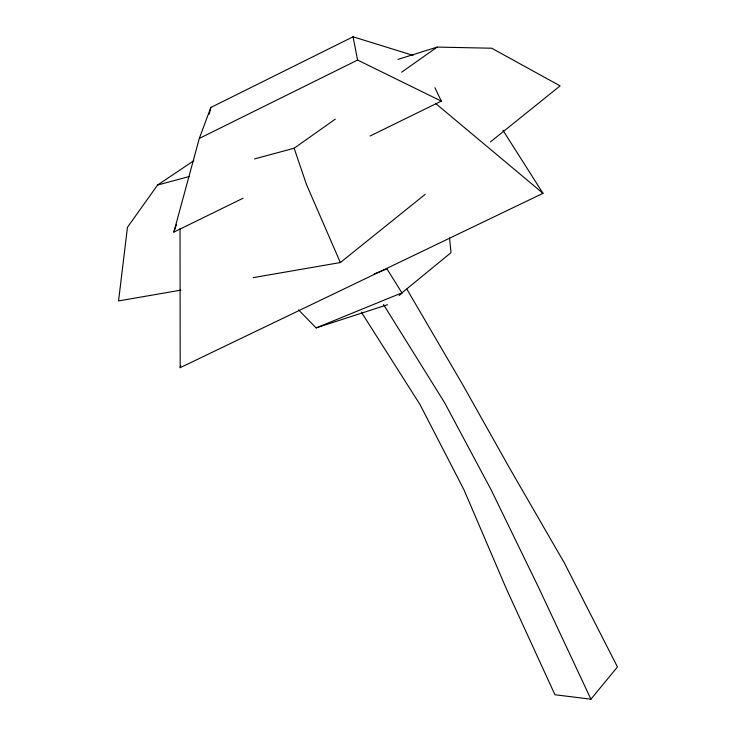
<?xml version="1.0" encoding="UTF-8"?>
<svg xmlns="http://www.w3.org/2000/svg" width="736" height="736" viewBox="0 0 736 736"><rect width="100%" height="100%" fill="white"/><g stroke="black" fill="none" stroke-linecap="round" stroke-linejoin="round"><path stroke-width="1.1" d="M209.217 114.144L210.836 107.474L353.068 36.8L413.034 55.375M502.918 130.254L543.002 193.32L180.182 367.678L180.734 365.461M243.018 198.251L173.825 232.134L199.309 138.432L210.836 107.474M173.825 232.134L176.456 224.6M193.78 160.724L157.568 185.058L127.466 227.295L118.551 300.932L180.789 290.159M361.312 312.11L419.952 404.46L463.938 489.734L506.552 589.223L554.935 694.738L590.925 699.2L617.449 666.945L564.328 562.884L509.781 468.482L462.558 384.413L406.87 289.165M298.485 309.819L316.121 327.906L401.939 292.854L451.002 252.669L449.549 237.921M253.221 277.628L340.354 262.55L425.224 194.322M490.434 141.901L560.114 85.882L491.703 48.217L437.156 47.086L397.918 59.414M399.188 295.449L401.874 293.314M254.5 158.921L294.152 148.221L335.285 119.14M401.644 72.211L437.156 47.086M199.309 138.432L357.586 60.058L441.306 101.126L370.042 136.031M374.173 273.939L386.924 268.861L401.939 292.854M316.121 327.906L387.532 304.704M157.568 185.058L189.511 176.447M435.675 103.491L543.002 193.32M383.53 304.584L444.498 402.491L491.133 489.836L539.102 588.515L590.925 699.2M434.921 87.694L441.306 101.126M340.354 262.55L306.498 184.57L294.152 148.221M353.068 36.8L357.586 60.058M180.035 228.721L180.182 367.678"/></g></svg>
